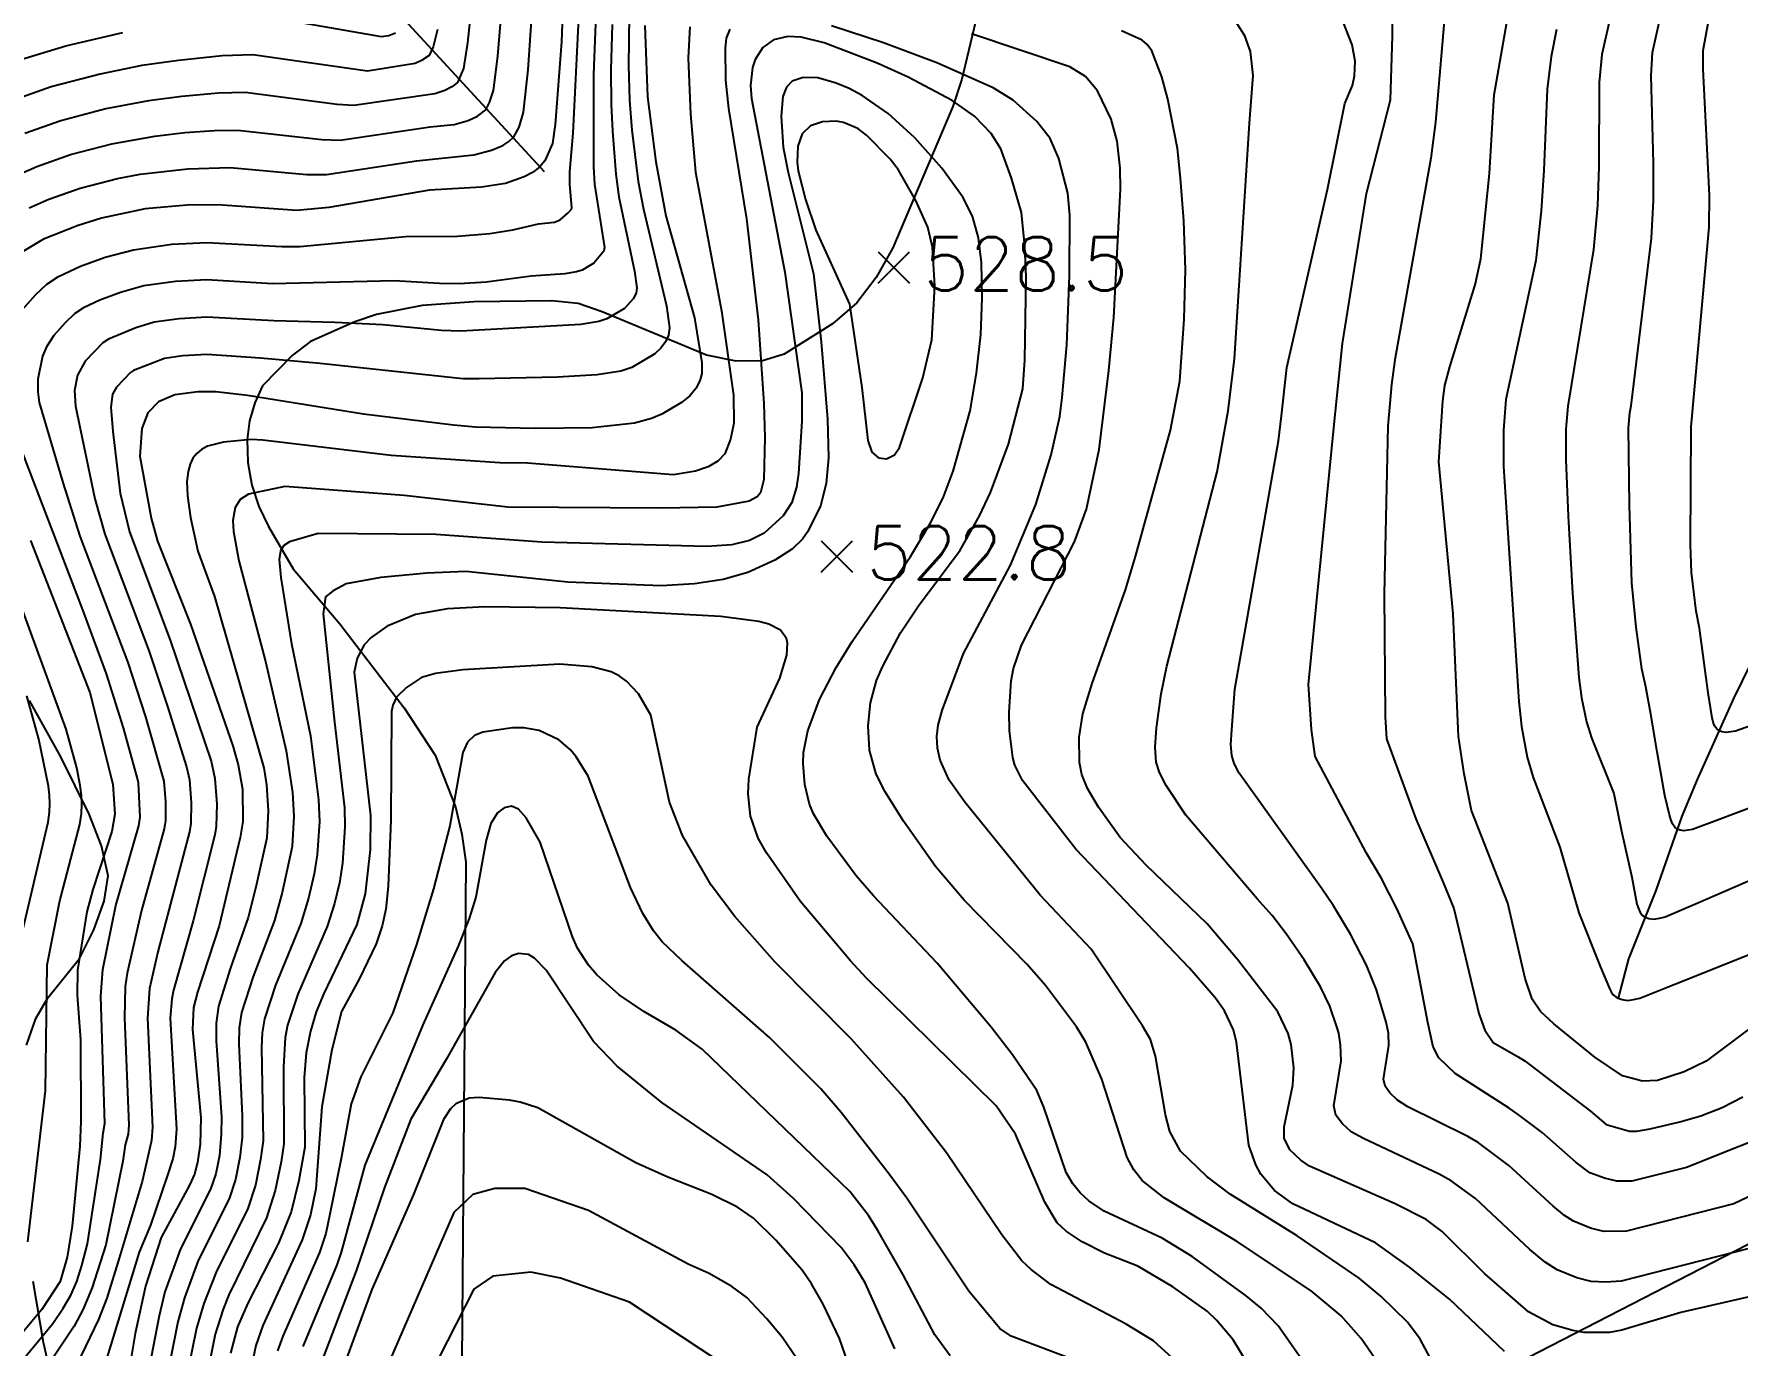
# Model space of a CAD drawing. Extents: x 197794 to 200030, y 561152 to 563931.
# Drawn here: x 198874.4 to 199162.8, y 562776.3 to 562998.3 of the extents above; entities that cross this region are included whole.
import ezdxf

# ---------------------------------------------------------------- set-up
doc = ezdxf.new("R2010")
doc.units = 0
for name, color, linetype in [('E0022112', 5, 'CONTINUOUS'), ('F0017111', 30, 'CONTINUOUS'), ('F0017114', 7, 'CONTINUOUS'), ('F0027132', 7, 'CONTINUOUS'), ('F0027217', 7, 'CONTINUOUS'), ('G0018112', 7, 'G0018112'), ('G0037213', 32, 'CONTINUOUS')]:
    doc.layers.add(name, color=color, linetype=linetype)
doc.styles.add('NGSW', font='romans.shx', dxfattribs={"bigfont": 'ngsw.shx'})
doc.linetypes.add('G0018112', pattern='A,25,0,[131,ltypeshp.shx,S=1.768,R=90,X=1.768,Y=-1.768],-6.75,[133,ltypeshp.shx,S=0.75,R=0,X=0,Y=0],-8.75,0,[131,ltypeshp.shx,S=1.768,R=270,X=-1.768,Y=1.768]', length=40.5)

# ---------------------------------------------------------------- blocks, each defined once
blk = doc.blocks.new('F0027217')
at = {"layer": 'F0027217'}
for p, q in [((-2.652, 2.652), (2.652, -2.652)), ((-2.652, -2.652), (2.652, 2.652))]:
    blk.add_line(p, q, dxfattribs=at)

msp = doc.modelspace()

# ---------------------------------------------------------------- linework, layer by layer
at = {"layer": 'E0022112', "flags": 128}
for points in [[(198960.818, 562975.037), (198925.363, 563013.545)], [(199225.23, 563008.95), (199220.48, 562995.19), (199217.78, 562988.39), (199214.44, 562981.24), (199202.3, 562958.94), (199188.62, 562936.3), (199178.6, 562918.4), (199170.88, 562903.84), (199162.08, 562885.91), (199155.93, 562872.15), (199153.37, 562866), (199148.94, 562853.41), (199144.33, 562841.82), (199142.58, 562835.17)]]:
    msp.add_lwpolyline(points, dxfattribs=at)
at = {"layer": 'F0017111'}
for points, elevation in [([(199114.74, 563019.67), (199111.62, 562983.41), (199110.87, 562977.36), (199104.77, 562943.23), (199104.19, 562939.03), (199103.55, 562931.97), (199102.93, 562903.59), (199103.13, 562882.8), (199103.33, 562879.04), (199108.31, 562865.51), (199112.97, 562854.72), (199114.73, 562850.32), (199118.97, 562832.55), (199120.02, 562829.75), (199121.42, 562827.65), (199125.63, 562825.24), (199126.83, 562824.48), (199137.91, 562816.03), (199140.53, 562813.81), (199144.5, 562812.65), (199145.76, 562812.66), (199148, 562813.04), (199153.04, 562814.25), (199156.56, 562815.26), (199160.2, 562816.67), (199163.7, 562818.48)], 480), ([(199170.18, 562869.37), (199159.38, 562865.29), (199155.16, 562863.7), (199154.42, 562863.58), (199153.7, 562863.47), (199153.06, 562863.58), (199152.58, 562863.76), (199152.18, 562864.12), (199151.75, 562864.67), (199151.49, 562865.41), (199151.29, 562866.17), (199150.45, 562869.46), (199149.18, 562876.88), (199148.09, 562883.21), (199147.24, 562887.88), (199146.56, 562890.89), (199145.61, 562897.98), (199144.91, 562905.46), (199144.47, 562918.61), (199144.34, 562931.68), (199144.54, 562934.26), (199144.79, 562935.42), (199148.2, 562963.79), (199148.54, 562970.2), (199148.57, 562976.48), (199148.17, 562991.28), (199148.39, 562995.24), (199152.33, 563013.04)], 460), ([(199172, 562813.6), (199154.16, 562806.5), (199144.86, 562804.19), (199142.33, 562804.17), (199140.27, 562804.7), (199137.76, 562805.6), (199135.45, 562807.33), (199129.69, 562812.42), (199125.66, 562815.48), (199124.14, 562816.57), (199115, 562822.4), (199112.2, 562825.09), (199111.26, 562826.95), (199110.33, 562831.04), (199107.83, 562844.35), (199105.11, 562850.36), (199102.44, 562855.53), (199099.97, 562859.72), (199091.25, 562876.07), (199090.65, 562880.62), (199090.14, 562888.26), (199094.55, 562932.84), (199095.88, 562945.99), (199099.94, 562971.36), (199104.02, 562987.21), (199104.38, 562998.01), (199104.19, 563010.31)], 485), ([(199167.09, 562882.02), (199162.45, 562880.34), (199161.64, 562880.22), (199160.85, 562880.12), (199160.15, 562880.24), (199159.64, 562880.45), (199159.27, 562880.77), (199158.89, 562881.25), (199158.65, 562881.91), (199158.47, 562882.59), (199157.83, 562886.86), (199156.34, 562897.8), (199155.78, 562900.69), (199155, 562907.2), (199154.83, 562911.95), (199154.94, 562931.87), (199157.98, 562965.69), (199158.04, 562971.09), (199156.97, 562992.39), (199156.98, 562995.59), (199158.77, 563005.44)], 455), ([(198969.6, 563004.47), (198969.06, 562991.53), (198969.08, 562975.89), (198969.23, 562972.92), (198970.93, 562962.21), (198970.86, 562961.59), (198969.12, 562959.57), (198967.15, 562958.4), (198966.23, 562958.09), (198964.23, 562957.77), (198958.52, 562957.36), (198950.94, 562956.38), (198946.34, 562956.1), (198943.04, 562956.13), (198935.35, 562956.6), (198914.71, 562956.09), (198903.61, 562956.76), (198898.3, 562956.49), (198892.98, 562955.71), (198889.01, 562954.62), (198885.52, 562953.32), (198882.74, 562952.02), (198881.27, 562951.05), (198879.62, 562949.49), (198877.72, 562947.35), (198876.49, 562945.41), (198875.78, 562943.84), (198875.03, 562939.94), (198875.02, 562937.77), (198875.26, 562935.98), (198879.26, 562922.43), (198882.14, 562913.37), (198890.24, 562891.98), (198893.24, 562882.76), (198896.36, 562871.87), (198896.61, 562868.42), (198896.62, 562865.26), (198896.39, 562863.84), (198892.58, 562849.98), (198890.14, 562839.4), (198889.82, 562837.15), (198889.68, 562831.84), (198890.39, 562813.65), (198890.28, 562812.14), (198889.82, 562810.35), (198889.412, 562807.563), (198886.505, 562793.419), (198884.201, 562786.194), (198882.708, 562782.521), (198881.163, 562779.674), (198871.444, 562765.115)], 485), ([(198948.36, 563002.72), (198947.78, 562996.85), (198947.05, 562992.5), (198946.04, 562990.14), (198945.11, 562989.41), (198943.92, 562988.81), (198942.2, 562988.23), (198928.5, 562986.24), (198925.67, 562986.45), (198910.13, 562988.48), (198905.57, 562988.34), (198899.36, 562987.79), (198893.72, 562987.05), (198886.53, 562985.68), (198878.9, 562983.69), (198872.82, 562981.53)], 460), ([(198871.09, 562974.27), (198874.85, 562975.96), (198880.54, 562977.99), (198887.51, 562979.78), (198894.83, 562981.07), (198899.87, 562981.68), (198904.91, 562982.03), (198908.85, 562982.11), (198923.1, 562980.52), (198926.18, 562980.4), (198941.44, 562982.64), (198945.52, 562983.07), (198947.87, 562983.74), (198949.42, 562984.45), (198950.83, 562985.55), (198951.49, 562986.76), (198952.15, 562988.82), (198952.89, 562994.58), (198953.5, 563002.12)], 465), ([(198872.42, 562951.73), (198874.65, 562954.26), (198876.55, 562956.03), (198878.51, 562957.32), (198882.21, 562959.06), (198886.41, 562960.6), (198891.23, 562961.84), (198897.67, 562962.8), (198903.6, 562963.08), (198916.33, 562962.37), (198919.34, 562962.41), (198937.27, 562964.08), (198946.04, 562964.14), (198951.56, 562964.57), (198955.45, 562965.23), (198959.8, 562966.25), (198962.49, 562966.49), (198963.46, 562966.92), (198964.82, 562968.08), (198965.39, 562968.7), (198965.43, 562969), (198965.06, 562972.88), (198965.07, 562975.03), (198965.67, 562981.6), (198966.63, 563001.07)], 480), ([(198873.53, 562968.96), (198876.88, 562970.38), (198882.17, 562972.28), (198888.5, 562973.88), (198892.33, 562974.61), (198900.38, 562975.56), (198907.57, 562975.74), (198920.53, 562974.58), (198923.86, 562974.56), (198939.12, 562976.92), (198948.85, 562977.91), (198951.83, 562978.67), (198953.74, 562979.49), (198954.76, 562980.15), (198955.61, 562980.96), (198956.49, 562982.57), (198957.25, 562985.13), (198958.01, 562992.31), (198958.65, 563001.51)], 470), ([(198972.26, 562999.97), (198972.04, 562992.28), (198972.06, 562986.48), (198972.29, 562981.92), (198972.88, 562974.64), (198973.39, 562970.8), (198976.05, 562958.23), (198976.44, 562955.41), (198976.33, 562954.49), (198975.79, 562953.54), (198974.31, 562951.9), (198971.35, 562950.16), (198969.97, 562949.69), (198966.97, 562949.21), (198946.64, 562948.06), (198943.34, 562948.2), (198933.43, 562949.13), (198925.31, 562949.54), (198914.94, 562949.8), (198903.62, 562950.43), (198898.92, 562950.17), (198894.73, 562949.57), (198891.62, 562948.65), (198886.97, 562946.71), (198885.99, 562946.07), (198883.02, 562942.97), (198881.73, 562940.63), (198881.22, 562938.03), (198881.38, 562935.39), (198884.67, 562919.71), (198886.34, 562913.73), (198893.84, 562893.87), (198896.97, 562884.56), (198900.19, 562874.31), (198900.68, 562872.11), (198900.98, 562868.21), (198900.92, 562864.74), (198900.68, 562863.34), (198895.33, 562843.02), (198893.9, 562836.83), (198893.55, 562831.8), (198894.44, 562813.32), (198894.27, 562811.06), (198893.428, 562807.374), (198892.65, 562804.133), (198888.805, 562791.16), (198886.691, 562784.376), (198885.286, 562780.801), (198876.449, 562762.519)], 490), ([(198975.13, 563001.55), (198975.01, 562993.03), (198975.2, 562987.18), (198975.6, 562982.08), (198976.67, 562973.4), (198977.55, 562968.69), (198981.43, 562952.37), (198981.94, 562948.61), (198981.8, 562947.38), (198981.27, 562946.27), (198980.47, 562945.18), (198979.49, 562944.24), (198975.55, 562941.91), (198973.71, 562941.28), (198969.71, 562940.65), (198962.98, 562940.3), (198949.71, 562940.01), (198946.94, 562940.02), (198922.82, 562942.57), (198912.73, 562943.49), (198903.63, 562944.11), (198899.55, 562943.86), (198896.47, 562943.43), (198891.2, 562941.41), (198890.71, 562941.09), (198888.32, 562938.6), (198887.67, 562937.42), (198887.35, 562935.19), (198887.71, 562931.07), (198888.95, 562920.67), (198890.54, 562914.09), (198897.44, 562895.77), (198904.34, 562875.28), (198904.99, 562872.35), (198905.34, 562868), (198905.21, 562864.22), (198904.98, 562862.84), (198901.33, 562848.27), (198897.97, 562836.5), (198897.7, 562835.04), (198897.42, 562831.76), (198898.48, 562812.99), (198898.27, 562809.98), (198897.89, 562807.95), (198896.974, 562805.206), (198894.075, 562796.769), (198892.164, 562792.149), (198882.102, 562759.333)], 495), ([(198985.38, 562999.59), (198985.11, 562994.33), (198985.5, 562984.77), (198986.37, 562974.96), (198990.77, 562951.51), (198992.77, 562937.21), (198992.84, 562932.49), (198992.29, 562929.79), (198991.3, 562927.32), (198990.15, 562926.05), (198988.49, 562925.09), (198986.34, 562924.34), (198982.62, 562923.73), (198957.91, 562925.73), (198953.24, 562925.8), (198934.83, 562927.03), (198913.1, 562929.61), (198911.12, 562929.74), (198906.42, 562929.28), (198903.75, 562928.6), (198902.73, 562928.06), (198901.91, 562927.37), (198901.26, 562926.54), (198900.78, 562925.56), (198900.45, 562924.3), (198900.25, 562922.63), (198900.33, 562920.17), (198900.87, 562916.55), (198902.07, 562910.8), (198904.9, 562903.14), (198913.25, 562874.16), (198913.72, 562871.3), (198914.03, 562866.88), (198913.77, 562862.28), (198911.93, 562853.95), (198910.62, 562848.8), (198907.65, 562840.32), (198905.6, 562833.81), (198905.19, 562830.92), (198905.21, 562827.94), (198906.09, 562815.08), (198906.06, 562812.12), (198905.75, 562808.55), (198905.14, 562805.42), (198904.24, 562802.82), (198899.16, 562792.73), (198896.53, 562785.46), (198895.53, 562781.39), (198893.86, 562772.68)], 505), ([(199110.75, 562774.29), (199109.06, 562777.43), (199106.9, 562780.35), (199102.47, 562784.66), (199098.7, 562787.76), (199088.2, 562794.93), (199076.88, 562802.01), (199072.91, 562804.99), (199068.47, 562809.29), (199066.65, 562812.59), (199065.95, 562815.42), (199064.25, 562825.33), (199063.37, 562828.19), (199062.06, 562830.47), (199053.33, 562843.46), (199044.7, 562852.61), (199031.98, 562868.34), (199029.29, 562872.07), (199027.77, 562875.45), (199027.34, 562877.49), (199027.24, 562879.47), (199027.47, 562881.39), (199028.14, 562883.84), (199031.74, 562893.53), (199039.7, 562908.47), (199044, 562918.7), (199046.55, 562927.12), (199048.04, 562933.62), (199048.46, 562936.82), (199049.24, 562945.75), (199049.69, 562957.43), (199049.75, 562967.72), (199049.37, 562971.43), (199047.87, 562977.29), (199046.42, 562980.7), (199044.16, 562983.56), (199040.13, 562987.17), (199036.77, 562989.23), (199027.19, 562993.5), (199018.19, 562996.85), (199009.41, 562999.76)], 510), ([(199164.97, 562792.86), (199143.06, 562787.25), (199140.49, 562787.1), (199138, 562787.22), (199135.55, 562787.83), (199132.22, 562789.2), (199130.24, 562790.5), (199127.59, 562792.65), (199118.42, 562801.24), (199114.29, 562804.25), (199112.29, 562805.39), (199099.45, 562811.42), (199097.39, 562812.57), (199095.91, 562813.89), (199094.79, 562815.39), (199094.42, 562816.95), (199095.66, 562824.54), (199095.55, 562827.29), (199095.27, 562829.22), (199094.95, 562830.32), (199093.74, 562833.79), (199092.16, 562837.11), (199089.39, 562841.63), (199086.37, 562846.07), (199084, 562849.16), (199081.43, 562851.97), (199069.35, 562866.13), (199066.04, 562871.16), (199064.92, 562873.37), (199064.37, 562875.13), (199064.17, 562877.65), (199064.39, 562880.95), (199065.19, 562886.67), (199066.16, 562891.34), (199074.67, 562924.24), (199076.56, 562934.58), (199077.59, 562943.4), (199080.15, 562983.27), (199080.75, 562991.35), (199080.33, 562995.4), (199079.37, 562998.05), (199076.77, 563002.11)], 495), ([(199206.5, 562821.46), (199162.17, 562800.33), (199143.96, 562795.72), (199140.16, 562795.7), (199137.91, 562796.26), (199134.99, 562797.4), (199133.5, 562798.38), (199131.52, 562799.99), (199124.06, 562806.83), (199118.86, 562810.72), (199117.13, 562811.76), (199106.98, 562816.79), (199105.23, 562817.92), (199103.94, 562819.17), (199103.1, 562820.3), (199102.82, 562821.47), (199103.75, 562827.16), (199103.67, 562829.22), (199103.31, 562831.1), (199101.65, 562836.56), (199099.99, 562840.73), (199097.25, 562845.99), (199094.4, 562850.8), (199092.43, 562853.61), (199078.42, 562873.24), (199077.58, 562874.89), (199077.16, 562876.22), (199077.02, 562878.1), (199077.18, 562880.58), (199077.66, 562887.46), (199085.05, 562929.49), (199085.55, 562933.71), (199086.46, 562941.94), (199093.37, 562972.05), (199096.32, 562986.62), (199097.59, 562989.67), (199097.96, 562991.26), (199098.07, 562993.77), (199097.54, 562996.5), (199095.99, 563000.4)], 490), ([(199141.25, 563001.39), (199139.81, 562994.89), (199139.36, 562990.16), (199139.29, 562975.86), (199139.05, 562969.31), (199138.42, 562961.9), (199134.05, 562935.37), (199133.74, 562931.49), (199133.74, 562926.26), (199134.12, 562916.77), (199134.82, 562903.71), (199135.92, 562889.45), (199136.38, 562886.02), (199137.2, 562881.93), (199138.04, 562879.23), (199141.85, 562869.8), (199143.14, 562863.41), (199144.86, 562855.62), (199145.76, 562851.08), (199145.99, 562850.36), (199146.28, 562849.67), (199146.72, 562849.17), (199147.13, 562848.85), (199147.77, 562848.64), (199148.62, 562848.54), (199149.57, 562848.72), (199150.54, 562848.92), (199156.04, 562851.3), (199170.11, 562857.38)], 465), ([(198942.66, 562999.13), (198941.94, 562996.19), (198941.26, 562994.74), (198939.97, 562993.87), (198938.87, 562993.39), (198930.81, 562992.07), (198911.42, 562994.85), (198906.23, 562994.65), (198898.85, 562993.9), (198892.61, 562993.03), (198885.54, 562991.57), (198877.27, 562989.4), (198870.79, 562987.11)], 455), ([(198992.19, 562999.17), (198991.55, 562997.63), (198991.36, 562995.95), (198991.44, 562990.53), (198991.96, 562985.74), (198995, 562967.07), (198996.98, 562950), (198997.94, 562935.83), (198998.11, 562930.09), (198997.91, 562922.98), (198997.38, 562920.68), (198996.82, 562920), (198995.43, 562919.31), (198989.98, 562918.3), (198980.52, 562918.12), (198954.56, 562918.26), (198937.05, 562920.26), (198916.8, 562921.78), (198910.67, 562920.5), (198909.29, 562919.58), (198908.44, 562918.23), (198908.04, 562916.02), (198908.11, 562914.18), (198909.04, 562909.17), (198913.55, 562892.13), (198917.08, 562877.05), (198918.13, 562870), (198918.35, 562865.97), (198918.04, 562860.86), (198916.38, 562853.03), (198915.08, 562848.3), (198911.44, 562838.83), (198909.49, 562832.75), (198909.1, 562830.12), (198909.03, 562827.41), (198909.61, 562815.27), (198909.6, 562811.58), (198909.23, 562808.19), (198908.49, 562804.48), (198907.39, 562801.2), (198902.17, 562790.75), (198899.82, 562784.47), (198898.7, 562780.37), (198897.15, 562772.38)], 510), ([(199102.06, 562773.22), (199099.08, 562777.59), (199095.67, 562781.4), (199090.58, 562785.61), (199077.93, 562794.04), (199065.71, 562801.4), (199062, 562804.33), (199060.59, 562806.11), (199059.42, 562808.21), (199055.16, 562821.47), (199052.44, 562827.73), (199050.87, 562830.3), (199045.62, 562837.29), (199042.5, 562840.85), (199031.86, 562851.75), (199027, 562857.44), (199021.59, 562865.13), (199018.47, 562870.1), (199016.93, 562873.06), (199015.84, 562877.13), (199015.58, 562881.28), (199015.99, 562885.14), (199017, 562888.92), (199018.06, 562891.38), (199021.09, 562897), (199024.14, 562901.57), (199031.17, 562911), (199034.45, 562916.81), (199036.3, 562920.77), (199039.36, 562928.92), (199041.77, 562938.32), (199042.12, 562943.14), (199042.32, 562957.28), (199042.13, 562962.45), (199041.55, 562968.12), (199039.88, 562973.97), (199038.04, 562978.92), (199036.44, 562981.54), (199033.59, 562984.43), (199029.81, 562987.08), (199022.38, 562991.06), (199017.12, 562993.41), (199008.12, 562996.84), (199004.27, 562997.83), (199001.97, 562997.94), (198999.59, 562997.35), (198997.77, 562996.08), (198996.47, 562994.06), (198996.03, 562992.71), (198995.67, 562989.66), (198995.85, 562987.46), (199001.48, 562958.07), (199004.35, 562937.64), (199004.36, 562932.83), (199003.77, 562923.96), (199003.48, 562921.63), (199002.66, 562919.09), (199001.19, 562916.79), (198997.97, 562913.9), (198995.48, 562912.61), (198992.52, 562911.87), (198988.29, 562911.64), (198960.35, 562912.35), (198942.39, 562913.63), (198922.47, 562913.82), (198917.59, 562912.41), (198916.67, 562911.79), (198916.11, 562910.89), (198915.84, 562909.42), (198916.15, 562906.38), (198917.98, 562895.13), (198921.15, 562879.55), (198922.53, 562868.71), (198922.67, 562865.06), (198922.31, 562859.44), (198921.77, 562856.21), (198920.82, 562852.1), (198919.54, 562847.81), (198915.22, 562837.35), (198913.38, 562831.69), (198913, 562829.32), (198912.85, 562826.88), (198913.13, 562811.03), (198912.72, 562807.84), (198911.85, 562803.54), (198910.54, 562799.58), (198905.18, 562788.77), (198903.1, 562783.49), (198901.88, 562779.34), (198900.43, 562772.08)], 515), ([(199123.32, 562775.37), (199113.99, 562784.23), (199107.24, 562789.62), (199101.46, 562793.75), (199087.51, 562800.35), (199084.39, 562802.61), (199082.09, 562805.39), (199081.22, 562806.96), (199080.02, 562810.29), (199077.97, 562827.7), (199077.45, 562829.8), (199075.91, 562833.02), (199074.4, 562835.14), (199070.02, 562840.26), (199050.75, 562860.37), (199041.73, 562872.02), (199040.42, 562874.58), (199040.08, 562875.9), (199039.52, 562880.41), (199039.48, 562883.57), (199039.8, 562888.9), (199040.22, 562890.96), (199041.54, 562894.9), (199050.5, 562912.41), (199052.55, 562917.92), (199054.7, 562928.04), (199056.36, 562941.4), (199057.19, 562950.35), (199058.3, 562972.12), (199058.26, 562975.63), (199057.74, 562980.21), (199056.72, 562983.95), (199054.44, 562988.73), (199052.39, 562991.15), (199049.74, 562992.83), (199033.06, 562998.38)], 505), ([(199132.13, 562999.14), (199131.22, 562994.53), (199130.56, 562989.05), (199130, 562975.23), (199129.56, 562968.42), (199128.64, 562960.01), (199123.55, 562936.47), (199123.14, 562931.29), (199123.18, 562925.14), (199125.73, 562885.36), (199126.2, 562881.16), (199127.16, 562875.98), (199128.2, 562872.49), (199132.68, 562860.7), (199135.91, 562849.63), (199139.6, 562840.39), (199141.09, 562836.79), (199141.4, 562836.23), (199141.75, 562835.71), (199142.19, 562835.37), (199142.58, 562835.17), (199143.26, 562834.93), (199144.16, 562834.8), (199145.18, 562834.96), (199146.22, 562835.15), (199152.15, 562837.52), (199167.29, 562843.57)], 470), ([(199091.23, 562770.83), (199085.03, 562779.69), (199082.13, 562782.69), (199079.57, 562784.77), (199070.42, 562791.46), (199065.35, 562794.53), (199055.55, 562799.14), (199052.94, 562800.88), (199051.49, 562802.22), (199050.25, 562803.74), (199049.13, 562805.68), (199045.35, 562816.73), (199044.14, 562819.52), (199040, 562825.59), (199036.44, 562830.25), (199027.27, 562841.08), (199016.47, 562852.5), (199013.58, 562855.87), (199008.59, 562862.6), (199006.31, 562866.39), (199005.65, 562868.03), (199004.84, 562871.36), (199004.57, 562874.9), (199004.67, 562876.75), (199005.38, 562880.41), (199007.35, 562885.73), (199010.17, 562891.13), (199012.86, 562895.52), (199022.76, 562909.93), (199026.07, 562915.5), (199028.27, 562919.83), (199029.98, 562924.38), (199032.87, 562934.58), (199033.93, 562940.94), (199034.69, 562947.47), (199034.89, 562953.63), (199034.77, 562959.7), (199034.26, 562963.85), (199033.24, 562967.54), (199031.61, 562970.72), (199028.06, 562975.64), (199023.47, 562980.77), (199018.98, 562984.88), (199014.59, 562987.93), (199012.35, 562989.11), (199010.15, 562990.05), (199007.05, 562990.94), (199004.6, 562991), (199002.7, 562990.39), (199001.76, 562989.37), (199001.12, 562987.76), (199000.84, 562984.47), (199001.18, 562979.21), (199002.02, 562974.93), (199006.36, 562957.79), (199007.63, 562946.27), (199008.73, 562933.16), (199008.87, 562926.6), (199008.5, 562922.28), (199007.5, 562918.52), (199005.36, 562914.14), (199004.48, 562912.86), (199002.8, 562911.21), (198999.81, 562909.3), (198995.24, 562907.19), (198991.05, 562906.01), (198986.18, 562905.27), (198980.52, 562904.93), (198964.73, 562905.59), (198947.47, 562907.4), (198940.89, 562907.1), (198933.09, 562906.39), (198927.23, 562905.29), (198925.02, 562904.12), (198923.71, 562903.07), (198923.32, 562900.21), (198925.24, 562881.9), (198926.94, 562867.41), (198926.99, 562864.14), (198926.58, 562858.02), (198926.06, 562854.67), (198925.26, 562851.17), (198924.01, 562847.32), (198919, 562835.87), (198917.27, 562830.62), (198916.9, 562828.53), (198916.59, 562823.53), (198916.66, 562810.49), (198916.21, 562807.48), (198915.21, 562802.6), (198913.7, 562797.96), (198907.35, 562784.93), (198906.39, 562782.5), (198905.05, 562778.32), (198903.72, 562771.79)], 520), ([(198865.36, 562765.415), (198877.537, 562780.087), (198879.306, 562782.685), (198880.582, 562784.907), (198881.589, 562787.222), (198882.453, 562789.909), (198883.414, 562793.597), (198885.632, 562807.839), (198886.06, 562812.33), (198886.34, 562813.97), (198885.67, 562835.53), (198886.02, 562840.01), (198888.2, 562850.83), (198892.09, 562864.34), (198892.33, 562865.78), (198892.04, 562871.63), (198891.88, 562872.36), (198889.5, 562880.95), (198886.64, 562890.08), (198882.64, 562900.92), (198870.44, 562932.73)], 480), ([(198873.29, 562793.903), (198876.316, 562819.478), (198876.596, 562840.79), (198878.758, 562851.639), (198882.141, 562864.558), (198882.425, 562866.422), (198882.456, 562867.991), (198882.385, 562869.517), (198882.187, 562871.163), (198881.583, 562874.126), (198879.806, 562880.713), (198869.75, 562908.175)], 470), ([(199068.96, 562772.55), (199063.92, 562777.17), (199059.25, 562779.97), (199046.53, 562786.72), (199043.17, 562789.23), (199041.62, 562790.73), (199038.25, 562795.12), (199028.86, 562809.01), (199021.6, 562818.41), (199012.73, 562828.27), (198999.77, 562841.32), (198993.01, 562849.01), (198989.01, 562854.29), (198984.18, 562862.72), (198981.93, 562868.33), (198978.79, 562883.05), (198976.71, 562886.67), (198974.66, 562888.83), (198973.44, 562889.7), (198972.07, 562890.4), (198968.82, 562891.25), (198963.4, 562891.68), (198946.94, 562890.74), (198942.32, 562890.12), (198939.95, 562889.43), (198937.4, 562887.77), (198935.74, 562886.13), (198935.1, 562884.76), (198934.89, 562883.67), (198934.75, 562865.31), (198934.3, 562854.13), (198933.92, 562850.25), (198933.31, 562847.43), (198932.28, 562844.39), (198929.46, 562838.47), (198926.43, 562832.93), (198924.8, 562826.42), (198923.09, 562816.75), (198922.07, 562802.87), (198921.16, 562798.49), (198919.78, 562794.24), (198913.08, 562779.75), (198911.92, 562776.37), (198910.76, 562771)], 530), ([(198872.083, 562845.027), (198876.734, 562864.935), (198876.98, 562866.654), (198877.012, 562868.105), (198876.958, 562869.512), (198876.793, 562871.054), (198875.151, 562878.987), (198873.157, 562886.335)], 465), ([(199050.25, 562774.01), (199039.78, 562777.93), (199037.87, 562779.25), (199032.63, 562785.58), (199022.11, 562801.31), (199019.13, 562805.39), (199011.01, 562815.81), (199007.6, 562819.82), (198998.87, 562828.51), (198984.02, 562841.53), (198980.69, 562844.72), (198979.24, 562846.57), (198977.45, 562849.52), (198975.35, 562853.9), (198968.17, 562872.76), (198966.18, 562875.99), (198965.16, 562877.25), (198963.23, 562878.91), (198959.9, 562880.5), (198957.29, 562880.94), (198955.39, 562880.94), (198950.35, 562880.2), (198948.95, 562879.62), (198947.74, 562878.47), (198946.94, 562876.73), (198944.75, 562864.32), (198941.97, 562853.67), (198939.1, 562844.23), (198935.13, 562832.7), (198929.68, 562821.88), (198928.07, 562817.26), (198926.36, 562808.01), (198924.43, 562798.62), (198923.75, 562795.33), (198922.72, 562792.14), (198916.49, 562777.98), (198915.61, 562775.45)], 535), ([(199029.47, 562774.61), (199026.9, 562778.21), (199021.53, 562788.36), (199017.25, 562795.84), (199015.65, 562798.37), (199012.47, 562802.44), (198987.5, 562826.54), (198983, 562829.75), (198977.6, 562832.92), (198973.41, 562835.74), (198969.67, 562839.14), (198968.22, 562840.77), (198966.4, 562843.63), (198965.52, 562845.54), (198960.05, 562861.59), (198957.68, 562865.68), (198956.4, 562867.17), (198955.18, 562867.65), (198953.95, 562867.4), (198952.84, 562866.52), (198951.72, 562864.73), (198950.93, 562861.91), (198949.15, 562852.27), (198948.01, 562848.64), (198946.2, 562843.99), (198940.2, 562830.66), (198936.72, 562822.21), (198930.38, 562806.9), (198926.34, 562792.17), (198925.65, 562790.05), (198919.89, 562776.22)], 540), ([(199020.08, 562775.82), (199015.06, 562787.01), (199013.21, 562790.04), (199011.01, 562792.94), (199002.94, 562801.28), (198998.47, 562805.25), (198980.68, 562817.48), (198973.11, 562823.68), (198969.07, 562827.84), (198961.06, 562839.91), (198959.11, 562841.94), (198958.07, 562842.55), (198956.38, 562842.72), (198955.23, 562842.35), (198954.02, 562841.48), (198952.41, 562839.49), (198944.17, 562824.79), (198938.18, 562814.69), (198933.72, 562803.13), (198928.93, 562789.01), (198923.01, 562773.6)], 545)]:
    msp.add_lwpolyline(points, dxfattribs=dict(at, elevation=elevation))
at = {"layer": 'F0017111', "flags": 128}
for points, elevation in [([(199005.27, 562771.58), (199001.01, 562777.78), (198998.45, 562780.92), (198995.03, 562784.48), (198992.53, 562786.36), (198988.67, 562788.57), (198985.12, 562790.13), (198968.26, 562799.25), (198957.44, 562802.96), (198952.37, 562802.96), (198948.65, 562801.95), (198945.44, 562798.91), (198933.75, 562771.93)], 555), ([(198990.12, 562773.84), (198975.18, 562783.71), (198963.52, 562787.76), (198958.46, 562788.77), (198952.03, 562788.1), (198948.82, 562785.9), (198939.91, 562768.44)], 560)]:
    msp.add_lwpolyline(points, dxfattribs=dict(at, elevation=elevation))
at = {"layer": 'F0017114'}
for points, elevation in [([(198963.95, 563004.79), (198963.65, 562997.03), (198962.59, 562983.05), (198962.12, 562979.84), (198960.87, 562976.92), (198959.93, 562975.8), (198958.75, 562974.9), (198957.37, 562974.16), (198954.19, 562973.06), (198950.15, 562972.44), (198941.33, 562971.92), (198924.25, 562968.97), (198918.84, 562968.48), (198906.29, 562969.37), (198900.89, 562969.45), (198893.2, 562968.78), (198885.76, 562967.19), (198881.83, 562965.96), (198875.97, 562963.65), (198872.59, 562961.61)], 475), ([(198977.75, 562999.81), (198978.21, 562987.75), (198979.62, 562976.72), (198981.32, 562967.59), (198986.16, 562950.33), (198987.45, 562942.69), (198987.44, 562940.92), (198987.1, 562939.63), (198986.42, 562938.36), (198985.39, 562937.14), (198983.97, 562936), (198980.63, 562934.04), (198978.88, 562933.28), (198976.03, 562932.47), (198968.87, 562931.7), (198959.21, 562931.6), (198949.09, 562931.83), (198945.4, 562932.14), (198930.13, 562934.02), (198910.53, 562937.18), (198905.15, 562937.77), (198902.12, 562937.8), (198898.22, 562937.29), (198895.43, 562936.1), (198893.62, 562934.22), (198892.62, 562931.58), (198892.28, 562926.88), (198894.19, 562916.39), (198895.28, 562912.51), (198900.83, 562898.49), (198908.05, 562877.86), (198908.94, 562874.65), (198909.68, 562870.53), (198909.73, 562865.05), (198909.28, 562862.34), (198905.7, 562847.42), (198902.04, 562836.18), (198901.39, 562833.57), (198901.19, 562829.87), (198902.58, 562814.89), (198902.48, 562810.44), (198902.04, 562807.36), (198901.53, 562805.37), (198900.66, 562803.5), (198895.88, 562794.63), (198893.25, 562786.44), (198891.47, 562778.4), (198889.68, 562767.56)], 500), ([(198914.68, 563001.17), (198933.13, 562997.91), (198934.42, 562998.08), (198935.55, 562998.55)], 450), ([(199169, 562833.13), (199157.5, 562824.53), (199153.75, 562822.72), (199149.22, 562821.24), (199146.67, 562821.13), (199143.3, 562822.01), (199138.63, 562825.2), (199131.67, 562830.85), (199129.45, 562832.92), (199128.02, 562835.02), (199126.84, 562838.5), (199123.92, 562851.22), (199117.74, 562866.95), (199116.49, 562873.11), (199115.54, 562879.47), (199114.65, 562900.23), (199112.23, 562925.95), (199112.86, 562936.26), (199113.25, 562938.89), (199114.08, 562942.04), (199118.39, 562955.92), (199119.32, 562960.31), (199120.81, 562974.75), (199121.58, 562988.08), (199123.7, 563000.28)], 475), ([(198871.55, 562993.89), (198879.73, 562996.33), (198889.39, 562998.61)], 450), ([(199165.27, 562784.71), (199153.18, 562781.95), (199143.21, 562778.95), (199141.1, 562778.6), (199136.78, 562778.59), (199134.88, 562778.89), (199131.5, 562779.9), (199127.39, 562782.09), (199119.94, 562788.54), (199112.79, 562795.65), (199110.04, 562797.71), (199104.84, 562800.36), (199090.29, 562806.71), (199088.82, 562807.73), (199086.96, 562809.48), (199086.02, 562811.49), (199086.03, 562813.39), (199087.49, 562820.44), (199087.64, 562823.39), (199087.23, 562827.33), (199086.72, 562829.21), (199084.95, 562832.84), (199078.12, 562841.69), (199073, 562847.73), (199062.64, 562857.7), (199058.23, 562862.34), (199054.58, 562867.51), (199052.75, 562870.66), (199051.78, 562873.03), (199051.37, 562875.07), (199051.29, 562879.32), (199051.92, 562883.32), (199053.5, 562888.43), (199059.17, 562904.29), (199060.85, 562909.91), (199066.77, 562931.29), (199068.36, 562939.61), (199069.09, 562950.09), (199069.31, 562958.45), (199069.03, 562966.75), (199068.5, 562973.95), (199067.97, 562978.99), (199066.33, 562987.31), (199065.3, 562991.1), (199063.6, 562995.53), (199062.83, 562996.61), (199061.98, 562997.3), (199058.48, 562998.92)], 500), ([(198873.75, 562912.64), (198883.81, 562886.91), (198887.73, 562871.39), (198888.04, 562866.3), (198887.55, 562863.38), (198884.32, 562853.58), (198883.33, 562849.8), (198881.71, 562839.91), (198881.66, 562835.69), (198882.23, 562828.13), (198882.3, 562814.3), (198882.102, 562810.116), (198880.794, 562796.594), (198879.969, 562791.305), (198878.778, 562787.227), (198875.706, 562782.489), (198870.872, 562776.717)], 475), ([(199079.79, 562773.32), (199077.37, 562777.36), (199074.58, 562780.64), (199072.96, 562782.17), (199067.15, 562786.3), (199061.24, 562789.79), (199055.62, 562792.03), (199051.81, 562793.92), (199049.1, 562795.74), (199047.61, 562797.16), (199045.5, 562800.65), (199040.53, 562812.16), (199037.28, 562816.93), (199015.32, 562838.54), (199012.56, 562841.57), (199004.06, 562851.58), (198998.37, 562859.77), (198996.99, 562862.24), (198995.69, 562865.98), (198995.25, 562869.78), (198995.38, 562872.21), (198996.81, 562881.03), (199000.62, 562889.31), (199001.81, 562893.21), (199001.93, 562895.23), (199001.74, 562896.06), (199000.75, 562897.45), (198998.8, 562898.48), (198997.1, 562898.92), (198990.67, 562899.79), (198963.44, 562901.24), (198950.7, 562901.41), (198944.36, 562901.09), (198938.97, 562900.11), (198934.16, 562898.14), (198931.43, 562896.21), (198930.27, 562894.99), (198929.05, 562892.72), (198928.56, 562890.34), (198931.35, 562866.11), (198931.27, 562860.35), (198930.43, 562852.85), (198928.99, 562847.64), (198923.42, 562835.94), (198922.15, 562832.83), (198921.16, 562829.56), (198920.45, 562825.9), (198920.09, 562821.74), (198920.19, 562809.95), (198919.21, 562804.31), (198917.92, 562798.99), (198915.77, 562793.69), (198910.55, 562783.53), (198908.8, 562779.51), (198907.64, 562775.07)], 525)]:
    msp.add_lwpolyline(points, dxfattribs=dict(at, elevation=elevation))
at = {"layer": 'F0017114', "elevation": 525, "flags": 128}
msp.add_lwpolyline([(199014.5, 562938.52), (199015.53, 562929.57), (199016.21, 562927.57), (199017.33, 562926.62), (199018.69, 562926.45), (199020.03, 562927.12), (199020.88, 562928.35), (199024.83, 562940.15), (199026.36, 562946.57), (199026.88, 562955.7), (199026.48, 562962.28), (199025.69, 562965.66), (199023.65, 562970.2), (199020.69, 562975.43), (199019.29, 562977.17), (199015.32, 562981.26), (199013.84, 562982.36), (199011.39, 562983.36), (199010.17, 562983.59), (199007.85, 562983.51), (199005.82, 562982.84), (199004.4, 562981.48), (199003.68, 562979.37), (199003.56, 562976.67), (199003.74, 562975.2), (199004.99, 562970.34), (199006.73, 562965.13), (199012.42, 562952.66)], close=True, dxfattribs=at)
at = {"layer": 'F0017114', "elevation": 550, "flags": 128}
msp.add_lwpolyline([(199016.06, 562762.34), (199010.74, 562777.55), (199007.96, 562783.38), (199006.02, 562786.82), (199004.43, 562789.15), (198999.96, 562794.19), (198996.15, 562797.93), (198993.48, 562799.82), (198989.13, 562801.94), (198981.66, 562804.87), (198976.25, 562807.31), (198959.65, 562816.61), (198956.69, 562817.57), (198954.85, 562817.88), (198949.71, 562818.34), (198948.02, 562818.23), (198945.79, 562817.27), (198944.9, 562816.46), (198943.67, 562814.62), (198938.59, 562801.92), (198931.53, 562785.85), (198926.71, 562772.68)], dxfattribs=at)
at = {"layer": 'G0018112', "flags": 128}
msp.add_lwpolyline([(199461.279, 563927.213), (199463.01, 563922.42), (199464.43, 563905.64), (199454.08, 563861.61), (199430.85, 563841.6), (199485.36, 563642.43), (199445.32, 563409.35), (199493.78, 563361.18), (199496.09, 563333.88), (199484.46, 563310.64), (199466.01, 563266.82), (199450.99, 563230.43), (199426.39, 563137.81), (199445.34, 563105.11), (199458.28, 563076.95), (199475.02, 563048.24), (199470.13, 563031.72), (199383.07, 562930.73), (199354.02, 562882.53), (199306.51, 562848.78), (199213.2, 562818.44), (199111.7, 562766.26), (199065.16, 562764.1), (199014.13, 562773.2), (198992.56, 562764.5), (198956.49, 562754.2), (198923.91, 562676), (198920.88, 562621.5), (198919.24, 562599.48), (198917.53, 562564.34), (198887.37, 562474.37), (198877.65, 562401.09), (198863.4, 562351.39), (198863.66, 562331.17), (198796.84, 562206.57), (198757.46, 562148.89), (198631.8, 562076.1), (198607.39, 562014.49), (198569.43, 561980.18), (198561.77, 561972.71), (198532.71, 561963.81), (198495.67, 561930.76), (198478.35, 561875.54), (198426.07, 561875.47), (198339.46, 561878.77), (198196.2, 561833.1), (198204.78, 561786.29), (198220.44, 561695.73), (198251.07, 561612.46), (198260.25, 561589.13), (198291.6, 561528.15), (198317.99, 561475.15), (198325.63, 561460.53), (198376.66, 561412.62), (198399.7, 561341.07), (198432.58, 561297.12), (198453.03, 561212.77), (198524.09, 561156.54), (198529, 561152.59)], dxfattribs=at)
at = {"layer": 'G0037213', "flags": 128}
for points in [[(199033.78, 563000.41), (199031.47, 562990.7), (199029.94, 562986.07), (199019.76, 562962.18), (199016.95, 562957.16), (199013.67, 562952.86), (199009.58, 562949.3), (199001.36, 562944.15), (198997.52, 562943), (198992.97, 562943.05), (198988.2, 562944.01), (198970.53, 562951.33), (198966.48, 562952.73), (198962.05, 562953.22), (198948.82, 562953.03), (198940.09, 562952.39), (198932.37, 562950.89), (198928.68, 562949.65), (198921.19, 562946.31), (198918.05, 562943.97), (198913.05, 562938.79), (198911.73, 562935.92), (198910.87, 562932.88), (198910.46, 562929.72), (198910.58, 562925.82), (198911.24, 562922), (198912.42, 562918.41), (198914.06, 562915.02), (198918.26, 562907.85), (198926.13, 562898.52), (198937.05, 562884.29), (198942.27, 562876.28), (198945.71, 562867.53), (198946.8, 562862.91), (198947.46, 562858.2), (198946.82, 562773.64)], [(198873.1, 562827.23), (198874.68, 562831.73), (198876.68, 562835.2), (198882.04, 562841.89), (198884.48, 562846.72), (198886.25, 562851.58), (198886.93, 562855.9), (198885.78, 562860.94), (198883.7, 562866.31), (198878.92, 562876.03), (198873.59, 562885.53)], [(198901.32, 562658.99), (198899.86, 562663.21), (198898.71, 562667.68), (198897.78, 562672.41), (198895.83, 562690.16), (198894.31, 562694.54), (198890.38, 562702.25), (198887.41, 562711.21), (198886.52, 562715.44), (198884.53, 562730.61), (198884.08, 562740.7), (198883.49, 562745.95), (198882.52, 562750.75), (198878.34, 562766.52), (198875.97, 562776.9), (198874.24, 562787.19)]]:
    msp.add_lwpolyline(points, dxfattribs=at)

# ---------------------------------------------------------------- block references
at = {"layer": 'F0027217'}
for p in [(199019.93, 562958.85, 528.46), (199010.27, 562909.94, 522.83)]:
    msp.add_blockref('F0027217', p, dxfattribs=at)

# ---------------------------------------------------------------- texts
at = {"layer": 'F0027132', "style": 'NGSW'}
for s, p in [('528.5', (199024.93, 562954.95)), ('522.8', (199015.27, 562906.04))]:
    msp.add_text(s, height=9, dxfattribs=at).set_placement(p)

doc.saveas('drawing.dxf')
